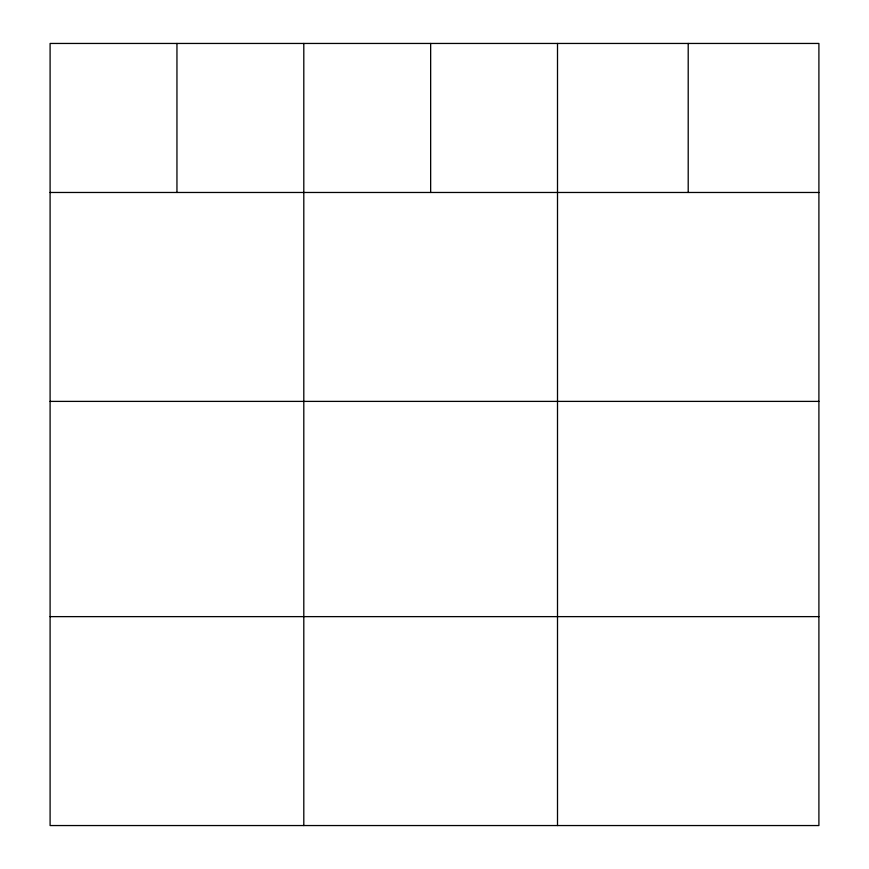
<?xml version="1.0" encoding="UTF-8"?>
<svg xmlns="http://www.w3.org/2000/svg" width="869" height="869" viewBox="0 0 869 869"><rect width="100%" height="100%" fill="white"/><g stroke="black" fill="none" stroke-linecap="round" stroke-linejoin="round"><path stroke-width="1.3" d="M818.902 192.473L818.902 825.55L50.098 825.55L50.098 43.45L818.902 43.45L818.902 192.473L50.098 192.473M50.098 401.391L818.902 401.391M50.098 616.632L818.902 616.632M688.205 43.45L688.205 192.473M557.507 43.45L557.507 825.55M430.655 43.45L430.655 192.473M303.802 43.45L303.802 825.55M176.95 43.45L176.95 192.473"/></g></svg>
